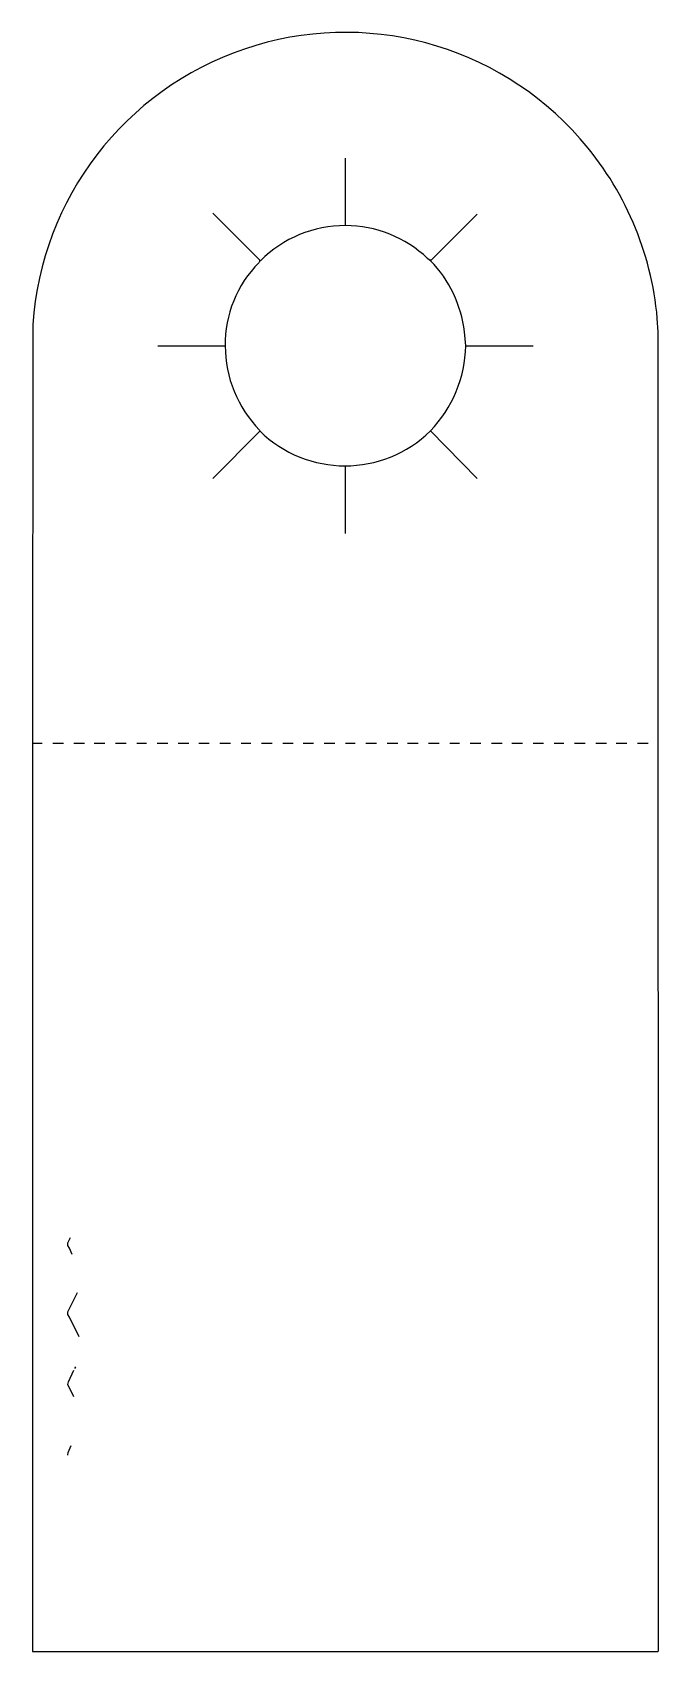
# Model space of a CAD drawing. Extents: x 72 to 780, y 186 to 2016.
import ezdxf

# ---------------------------------------------------------------- set-up
doc = ezdxf.new("R2010")
doc.units = 0
doc.layers.get('0').update_dxf_attribs({"linetype": 'CONTINUOUS'})

msp = doc.modelspace()

# ---------------------------------------------------------------- linework, layer by layer
at = {"color": 7, "linetype": 'CONTINUOUS'}
for points in [[(779, 186), (780, 187), (779.466926, 1678.029183), (778.533074, 1692.970817, 0.159996), (691.247059, 1896.211765, 0.667304), (72.498943, 1685.998947), (72, 1213), (72, 186), (779, 186)], [(575, 1811), (574, 1810), (523, 1759), (521, 1759), (518.846154, 1760.769231, 0.19228), (426, 1798, 0.200763), (329.9, 1758.2), (329, 1758), (328, 1756, 0.200656), (290, 1662, 0.194849), (328.751724, 1566.77931), (329, 1566, 0.41069), (522, 1566, 0.18779), (562, 1662), (560.533074, 1677.970817, 0.162757), (522.24, 1758.18), (522, 1759)]]:
    msp.add_lwpolyline(points, format="xyb", dxfattribs=at)
for points in [[(426, 1798), (426, 1874)], [(329, 1758), (329, 1759), (276, 1812)], [(214, 1662), (290, 1662)], [(562, 1662), (638, 1662)], [(276, 1512), (328.8, 1565.1), (329, 1566)], [(575, 1512), (522, 1566)], [(426, 1450), (426, 1526)], [(72, 1213), (83, 1213)], [(95, 1213), (107, 1213)], [(119, 1213), (131, 1213)], [(142, 1213), (154, 1213)], [(166, 1213), (178, 1213)], [(190, 1213), (201, 1213)], [(213, 1213), (225, 1213)], [(237, 1213), (249, 1213)], [(260, 1213), (272, 1213)], [(284, 1213), (296, 1213)], [(308, 1213), (319, 1213)], [(331, 1213), (343, 1213)], [(355, 1213), (367, 1213)], [(378, 1213), (390, 1213)], [(402, 1213), (414, 1213)], [(426, 1213), (437, 1213)], [(449, 1213), (461, 1213)], [(473, 1213), (485, 1213)], [(496, 1213), (508, 1213)], [(520, 1213), (532, 1213)], [(544, 1213), (555, 1213)], [(567, 1213), (579, 1213)], [(591, 1213), (603, 1213)], [(614, 1213), (626, 1213)], [(638, 1213), (650, 1213)], [(662, 1213), (673, 1213)], [(685, 1213), (697, 1213)], [(709, 1213), (721, 1213)], [(732, 1213), (744, 1213)], [(756, 1213), (768, 1213)]]:
    msp.add_lwpolyline(points, dxfattribs=at)
at = {"color": 254, "linetype": 'CONTINUOUS'}
for points in [[(117, 635), (113.8, 641.9), (112, 645), (112, 648), (115, 654)], [(125, 542), (113.8, 563.9), (112, 567), (112, 570), (123, 592)], [(119, 474), (112, 488), (112.8, 491.1), (119, 504)], [(120, 506), (121, 508)], [(112, 408), (112.352941, 410.911765), (116, 419)]]:
    msp.add_lwpolyline(points, dxfattribs=at)

doc.saveas('drawing.dxf')
